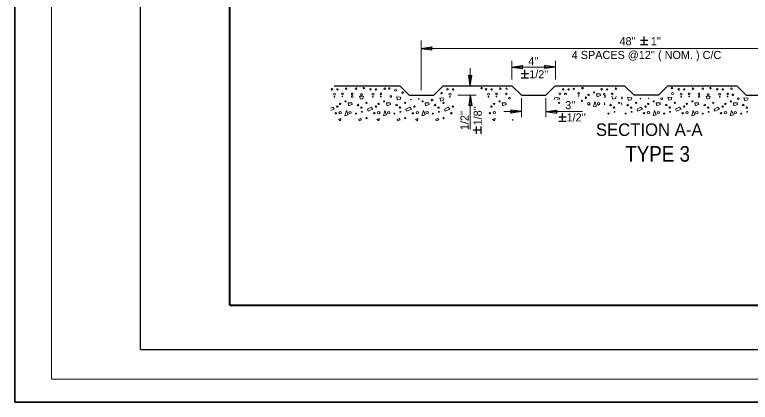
# Model space of a CAD drawing. Extents: x 290 to 799, y -237 to 274.
# Drawn here: x 426.7 to 550.5, y 9.9 to 75.1 of the extents above; entities that cross this region are included whole.
import ezdxf

# ---------------------------------------------------------------- set-up
doc = ezdxf.new("R2010")
doc.units = 0
doc.header["$LTSCALE"] = 0.52
doc.layers.add('1', color=7, linetype='Continuous', lineweight=13)
doc.layers.add('36', color=7, linetype='Continuous', lineweight=35)

msp = doc.modelspace()

# ---------------------------------------------------------------- linework, layer by layer
at = {"layer": '1'}
for p, q in [((432.9033, 13.7665), (432.9033, 243.7492)), ((491.6609, 61.2352), (490.9618, 61.3088)), ((490.9753, 61.2953), (491.1408, 60.771)), ((491.1308, 60.7709), (491.5814, 60.8629)), ((491.5681, 60.8764), (491.6877, 61.2352)), ((498.9333, 61.0693), (498.2343, 61.1428)), ((498.2418, 61.1159), (498.4074, 60.5917)), ((498.4184, 60.5933), (498.8691, 60.6853)), ((498.8481, 60.6836), (498.9677, 61.0423)), ((517.5117, 60.8495), (517.6313, 61.2083)), ((518.3927, 61.1198), (517.6937, 61.1934)), ((518.029, 60.8892), (518.1765, 60.9193)), ((527.2286, 61.4428), (527.3942, 60.9186)), ((480.23, 59.5757), (479.9099, 59.3953)), ((480.5058, 59.2078), (480.23, 59.5757)), ((525.95, 60.3207), (525.9468, 60.3205)), ((525.9468, 59.9973), (526.0053, 60.0172)), ((526.0053, 60.0172), (525.95, 60.3207)), ((528.8318, 60.3207), (528.8285, 60.3205)), ((528.8285, 59.9973), (528.887, 60.0172)), ((528.887, 60.0172), (528.8318, 60.3207)), ((479.934, 58.9778), (480.5058, 59.2078)), ((432.9033, 13.7665), (792.8764, 13.7665))]:
    msp.add_line(p, q, dxfattribs=at)
at = {"layer": '1', "lineweight": 40}
for q in [(462.9011, 231.2504), (787.8765, 26.2657)]:
    msp.add_line((462.9011, 26.2657), q, dxfattribs=at)
at = {"layer": '1', "lineweight": 25}
for p, q in [((532.042, 70.851), (533.2664, 70.851)), ((532.6524, 70.2486), (532.6524, 71.4563)), ((495.1323, 69.4576), (496.9205, 69.7033)), ((495.1323, 69.4576), (496.9205, 69.2119)), ((532.042, 70.0896), (533.2664, 70.0896)), ((510.4065, 66.3076), (512.1947, 66.5533)), ((510.4065, 66.3076), (512.1947, 66.0619)), ((512.5533, 64.6344), (512.5533, 65.8421)), ((517.6911, 66.3093), (515.9029, 66.555)), ((517.6911, 66.3093), (515.9029, 66.0637)), ((503.3912, 63.1588), (503.1454, 64.947)), ((503.3912, 63.1588), (503.6368, 64.947)), ((511.9428, 65.2368), (513.1673, 65.2368)), ((511.9428, 64.4754), (513.1673, 64.4754)), ((493.1108, 61.5835), (491.5358, 63.1585)), ((497.2459, 61.5835), (498.8209, 63.1585)), ((511.9861, 61.562), (510.3897, 63.1585)), ((516.1212, 61.562), (517.6962, 63.137)), ((530.9428, 61.5743), (529.3678, 63.1493)), ((535.0778, 61.5743), (536.6621, 63.1585)), ((549.8007, 61.5852), (548.2273, 63.1585)), ((503.3894, 61.5831), (503.1437, 59.795)), ((503.3894, 61.5831), (503.6351, 59.795)), ((511.9907, 58.8269), (510.2025, 59.0727)), ((511.9907, 58.8269), (510.2025, 58.5813)), ((516.1605, 58.8252), (517.9487, 59.0709)), ((516.1605, 58.8252), (517.9487, 58.5795)), ((518.8831, 57.349), (518.8831, 58.5567)), ((518.2726, 57.9514), (519.4971, 57.9514)), ((518.2726, 57.19), (519.4971, 57.19)), ((504.4568, 55.062), (504.4568, 56.2865)), ((505.2183, 55.062), (505.2183, 56.2865)), ((505.0593, 55.6725), (503.8516, 55.6725)), ((447.9023, 18.7664), (792.8764, 18.7664))]:
    msp.add_line(p, q, dxfattribs=at)
at = {"layer": '1', "lineweight": 35}
msp.add_lwpolyline([(426.7156, 9.899), (799.0729, 9.899), (799.0729, 273.8957), (426.7156, 273.8957)], close=True, dxfattribs=at)
at = {"layer": '1', "lineweight": 25}
for points in [[(447.9023, 18.7664), (447.9023, 238.7497), (792.8764, 238.7497)], [(496.9205, 69.7033), (496.7822, 69.4551), (496.9205, 69.2119)], [(512.1947, 66.5533), (512.0563, 66.3051), (512.1947, 66.0619)], [(515.9029, 66.0637), (516.0413, 66.3119), (515.9029, 66.555)], [(503.1454, 64.947), (503.3937, 64.8087), (503.6368, 64.947)], [(503.6351, 59.795), (503.3868, 59.9333), (503.1437, 59.795)], [(510.2025, 58.5813), (510.3408, 58.8295), (510.2025, 59.0727)], [(517.9487, 59.0709), (517.8103, 58.8227), (517.9487, 58.5795)]]:
    msp.add_lwpolyline(points, dxfattribs=at)
at = {"layer": '1'}
for points in [[(484.8473, 60.9186), (485.298, 61.0105), (485.4176, 61.3693), (484.7186, 61.4428), (484.8841, 60.9186)], [(524.7233, 61.3155), (525.3212, 61.5178), (525.266, 61.8214), (524.6405, 61.7847), (524.7325, 61.3063)], [(527.3574, 60.9186), (527.808, 61.0105), (527.9277, 61.3693)], [(529.9988, 60.7124), (530.4495, 60.8043), (530.5691, 61.1631), (529.87, 61.2367), (530.0356, 60.7124)], [(536.7504, 60.7308), (537.2011, 60.8228), (537.3207, 61.1815), (536.6217, 61.2551), (536.7872, 60.7308)], [(543.2082, 60.9186), (543.6588, 61.0105), (543.7784, 61.3693), (543.0794, 61.4428), (543.2449, 60.9186)], [(549.5578, 60.6239), (550.0083, 60.7159), (550.1279, 61.0747), (549.4289, 61.1483), (549.5945, 60.6239)], [(482.8973, 59.8148), (483.4953, 60.0172), (483.44, 60.3207), (482.8146, 60.2839), (482.9065, 59.8057)], [(489.3818, 59.8148), (489.9798, 60.0172), (489.9245, 60.3207), (489.2991, 60.2839), (489.3911, 59.8057)], [(495.8664, 59.8148), (496.4643, 60.0172), (496.4091, 60.3207), (495.7837, 60.2839), (495.8756, 59.8057)], [(508.8355, 59.8148), (509.4333, 60.0172), (509.3782, 60.3207), (508.7527, 60.2839), (508.8447, 59.8057)], [(524.1255, 59.6231), (524.6405, 59.761), (524.3554, 60.5061), (524.1163, 59.6047)], [(534.7737, 59.8148), (535.3715, 60.0172), (535.3163, 60.3207), (534.6908, 60.2839), (534.7828, 59.8057)], [(541.2582, 59.8148), (541.8561, 60.0172), (541.8008, 60.3207), (541.1754, 60.2839), (541.2673, 59.8057)], [(547.7427, 59.8148), (548.3406, 60.0172), (548.2854, 60.3207), (547.6599, 60.2839), (547.7519, 59.8057)], [(482.2995, 58.1224), (482.8146, 58.2603), (482.5295, 59.0053), (482.2903, 58.1039)], [(488.7841, 58.1224), (489.2991, 58.2603), (489.014, 59.0053), (488.7748, 58.1039)], [(495.2686, 58.1224), (495.7837, 58.2603), (495.4986, 59.0053), (495.2593, 58.1039)], [(534.1758, 58.1224), (534.6908, 58.2603), (534.4058, 59.0053), (534.1666, 58.1039)], [(540.6603, 58.1224), (541.1754, 58.2603), (540.8903, 59.0053), (540.6511, 58.1039)], [(547.1449, 58.1224), (547.6599, 58.2603), (547.3748, 59.0053), (547.1357, 58.1039)], [(484.6633, 57.2578), (485.1048, 57.4233), (484.9302, 57.6717), (484.5714, 57.5153), (484.6633, 57.2669)], [(491.1479, 57.2578), (491.5894, 57.4233), (491.4147, 57.6717), (491.0559, 57.5153), (491.1479, 57.2669)], [(497.6324, 57.2578), (498.0739, 57.4233), (497.8992, 57.6717), (497.5404, 57.5153), (497.6324, 57.2669)], [(510.5795, 57.5458), (510.5095, 57.5153), (510.5795, 57.3263)]]:
    msp.add_lwpolyline(points, dxfattribs=at)
for points in [[(486.1903, 58.8858), (486.9904, 59.2078), (486.7145, 59.5757), (486.0614, 59.2078)], [(492.6748, 58.8858), (493.4749, 59.2078), (493.1991, 59.5757), (492.5459, 59.2078)], [(499.1593, 58.8858), (499.9595, 59.2078), (499.6836, 59.5757), (499.0305, 59.2078)], [(531.582, 58.8858), (532.3822, 59.2078), (532.1063, 59.5757), (531.4532, 59.2078)], [(538.0665, 58.8858), (538.8667, 59.2078), (538.5908, 59.5757), (537.9378, 59.2078)], [(544.5511, 58.8858), (545.3513, 59.2078), (545.0753, 59.5757), (544.4223, 59.2078)], [(481.1958, 57.4693), (481.6188, 57.644), (481.5269, 57.2578)], [(487.6803, 57.4693), (488.1034, 57.644), (488.0114, 57.2578)], [(494.1648, 57.4693), (494.5879, 57.644), (494.496, 57.2578)], [(507.1338, 57.4693), (507.557, 57.644), (507.4651, 57.2578)]]:
    msp.add_lwpolyline(points, close=True, dxfattribs=at)
for centre, radius in [((480.1057, 62.5818), 0.132), ((480.5225, 61.7485), 0.1733), ((481.0302, 62.5537), 0.1138), ((481.869, 61.7975), 0.1429), ((482.5052, 62.6752), 0.1325), ((483.5252, 61.7975), 0.1429), ((484.1614, 62.6752), 0.1325), ((485.4528, 62.7744), 0.1193), ((486.5902, 62.5818), 0.132), ((487.007, 61.7485), 0.1733), ((487.5147, 62.5537), 0.1138), ((488.3536, 61.7975), 0.1429), ((488.9898, 62.6752), 0.1325), ((489.7612, 62.7021), 0.1325), ((490.8038, 62.4166), 0.163), ((492.0036, 62.0075), 0.1429), ((498.5593, 61.9296), 0.1108), ((499.5593, 62.5818), 0.132), ((499.9761, 61.7485), 0.1733), ((500.4838, 62.5537), 0.1138), ((505.2852, 62.7744), 0.1193), ((506.0438, 62.5818), 0.132), ((506.4607, 61.7485), 0.1733), ((506.9683, 62.5537), 0.1138), ((507.8072, 61.7975), 0.1429), ((508.4434, 62.6752), 0.1325), ((509.4634, 61.7975), 0.1429), ((518.479, 61.7914), 0.163), ((519.0129, 62.5818), 0.132), ((519.9374, 62.5537), 0.1138), ((520.794, 62.6475), 0.1138), ((521.6329, 61.8913), 0.1429), ((522.2691, 62.769), 0.1325), ((524.2175, 62.0421), 0.092), ((525.4974, 62.5818), 0.132), ((525.9143, 61.7485), 0.1733), ((526.4219, 62.5537), 0.1138), ((527.2608, 61.7975), 0.1429), ((527.897, 62.6752), 0.1325), ((537.3291, 62.7744), 0.1193), ((537.4044, 61.8853), 0.163), ((538.4665, 62.5818), 0.132), ((538.8833, 61.7485), 0.1733), ((539.391, 62.5537), 0.1138), ((540.2299, 61.7975), 0.1429), ((540.8661, 62.6752), 0.1325), ((541.8861, 61.7975), 0.1429), ((542.5223, 62.6752), 0.1325), ((543.8136, 62.7744), 0.1193), ((544.9511, 62.5818), 0.132), ((545.3679, 61.7485), 0.1733), ((545.8755, 62.5537), 0.1138), ((546.7144, 61.7975), 0.1429), ((547.3506, 62.6752), 0.1325), ((480.5151, 61.3141), 0.0559), ((481.8488, 61.3601), 0.0469), ((483.5252, 61.3648), 0.1429), ((485.0588, 61.6706), 0.163), ((486.9996, 61.3141), 0.0559), ((488.3334, 61.3601), 0.0469), ((490.0098, 61.3648), 0.1429), ((493.4037, 60.8311), 0.0559), ((494.7107, 60.9711), 0.0469), ((499.9687, 61.3141), 0.0559), ((506.4532, 61.3141), 0.0559), ((507.787, 61.3601), 0.0469), ((509.98, 61.068), 0.1429), ((521.6127, 61.4539), 0.0469), ((522.1553, 60.6352), 0.092), ((522.8389, 61.1634), 0.1226), ((523.2977, 61.6191), 0.1108), ((532.0137, 61.0048), 0.0559), ((533.4162, 61.0509), 0.0469), ((538.8759, 61.3141), 0.0559), ((540.2097, 61.3601), 0.0469), ((541.8861, 61.3648), 0.1429), ((543.4197, 61.6706), 0.163), ((545.3604, 61.3141), 0.0559), ((546.6942, 61.3601), 0.0469), ((547.5882, 61.6307), 0.1429), ((548.481, 60.9965), 0.1429), ((481.0129, 59.6627), 0.1226), ((481.4717, 60.1184), 0.1108), ((482.3915, 60.5414), 0.092), ((484.4925, 59.9257), 0.1405), ((485.07, 59.4911), 0.1225), ((485.9234, 60.3023), 0.0994), ((487.4974, 59.6627), 0.1226), ((487.9562, 60.1184), 0.1108), ((488.876, 60.5414), 0.092), ((490.9771, 59.9257), 0.1405), ((491.5545, 59.4911), 0.1225), ((492.408, 60.3023), 0.0994), ((493.982, 59.6627), 0.1226), ((495.3606, 60.5414), 0.092), ((497.4616, 59.9257), 0.1405), ((498.0391, 59.4911), 0.1225), ((498.8925, 60.3023), 0.0994), ((500.4665, 59.6627), 0.1226), ((506.9511, 59.6627), 0.1226), ((507.4098, 60.1184), 0.1108), ((508.3296, 60.5414), 0.092), ((518.3461, 60.3023), 0.0994), ((523.3272, 60.134), 0.2094), ((524.9834, 60.134), 0.2094), ((527.0026, 59.9257), 0.1405), ((527.58, 59.4911), 0.1225), ((528.4335, 60.3023), 0.0994), ((529.8843, 59.9257), 0.1405), ((530.4618, 59.4911), 0.1225), ((531.3152, 60.3023), 0.0994), ((532.8892, 59.6627), 0.1226), ((533.348, 60.1184), 0.1108), ((534.2678, 60.5414), 0.092), ((536.3688, 59.9257), 0.1405), ((536.9463, 59.4911), 0.1225), ((537.7997, 60.3023), 0.0994), ((539.3737, 59.6627), 0.1226), ((539.8325, 60.1184), 0.1108), ((540.7523, 60.5414), 0.092), ((542.8534, 59.9257), 0.1405), ((543.4308, 59.4911), 0.1225), ((544.2843, 60.3023), 0.0994), ((545.8583, 59.6627), 0.1226), ((546.3171, 60.1184), 0.1108), ((547.2369, 60.5414), 0.092), ((549.3379, 59.9257), 0.1405), ((549.9154, 59.4911), 0.1225), ((480.7543, 58.5455), 0.1301), ((481.5012, 58.6333), 0.2094), ((483.1574, 58.6333), 0.2094), ((484.139, 58.4811), 0.0867), ((485.1436, 58.7804), 0.0775), ((487.2388, 58.5455), 0.1301), ((487.9858, 58.6333), 0.2094), ((489.642, 58.6333), 0.2094), ((490.6236, 58.4811), 0.0867), ((491.6281, 58.7804), 0.0775), ((493.7234, 58.5455), 0.1301), ((494.4703, 58.6333), 0.2094), ((496.1265, 58.6333), 0.2094), ((497.1081, 58.4811), 0.0867), ((498.1126, 58.7804), 0.0775), ((500.2079, 58.5455), 0.1301), ((506.6924, 58.5455), 0.1301), ((507.4394, 58.6333), 0.2094), ((526.6491, 58.4811), 0.0867), ((527.6536, 58.7804), 0.0775), ((529.5308, 58.4811), 0.0867), ((530.5353, 58.7804), 0.0775), ((532.6306, 58.5455), 0.1301), ((533.3775, 58.6333), 0.2094), ((535.0337, 58.6333), 0.2094), ((536.0153, 58.4811), 0.0867), ((537.0199, 58.7804), 0.0775), ((539.1151, 58.5455), 0.1301), ((539.8621, 58.6333), 0.2094), ((541.5183, 58.6333), 0.2094), ((542.4999, 58.4811), 0.0867), ((543.5044, 58.7804), 0.0775), ((545.5997, 58.5455), 0.1301), ((546.3466, 58.6333), 0.2094), ((548.0028, 58.6333), 0.2094), ((548.9844, 58.4811), 0.0867), ((549.9889, 58.7804), 0.0775), ((485.9327, 57.7176), 0.1029), ((492.4172, 57.7176), 0.1029), ((498.9018, 57.7176), 0.1029)]:
    msp.add_circle(centre, radius, dxfattribs=at)
for centre, radius, start, end in [((509.516, 62.7096), 0.1325, 92.71297, 334.67313), ((519.4297, 61.7485), 0.1733, 312.76862, 225.68309), ((496.933, 60.7739), 0.1429, 113.45601, 66.54398), ((518.2972, 61.0404), 0.1193, 259.95309, 30.65814), ((526.0353, 61.3648), 0.1429, 231.75126, 128.24873), ((528.8634, 61.1233), 0.1429, 231.75126, 128.24873), ((535.6076, 60.9868), 0.1429, 113.45601, 66.54398)]:
    msp.add_arc(centre, radius, start, end, dxfattribs=at)
at = {"layer": '36', "lineweight": 13}
for p, q in [((495.132, 62.4258), (495.132, 70.787)), ((495.132, 69.4585), (570.7207, 69.4585)), ((510.3551, 64.2085), (510.3551, 67.3585)), ((517.7338, 64.2085), (517.7338, 67.3585)), ((503.3903, 66.1461), (503.3903, 63.1585)), ((510.3551, 66.3085), (517.7338, 66.3085)), ((501.2903, 61.5835), (504.3938, 61.5835)), ((503.3903, 55.8085), (503.3903, 61.5835)), ((512.0278, 57.9076), (512.0278, 61.0576)), ((516.1268, 57.9404), (516.1268, 61.0904)), ((511.991, 58.8261), (509.0577, 58.8261)), ((516.1602, 58.8261), (522.2748, 58.8261))]:
    msp.add_line(p, q, dxfattribs=at)
at = {"layer": '36', "lineweight": 25}
for p, q in [((480.4651, 63.1585), (491.5358, 63.1585)), ((498.8209, 63.1585), (510.3897, 63.1585)), ((517.7309, 63.1585), (529.3345, 63.1585)), ((536.6621, 63.1585), (548.2273, 63.1585)), ((493.1108, 61.5835), (497.2459, 61.5835)), ((511.9861, 61.562), (516.1212, 61.562)), ((535.0778, 61.5743), (530.9428, 61.5743)), ((549.8007, 61.5852), (553.9358, 61.5852))]:
    msp.add_line(p, q, dxfattribs=at)

# ---------------------------------------------------------------- texts
at = {"layer": '1'}
msp.add_text('SECTION A-A', height=2.1, dxfattribs=at).set_placement((524.5304, 54.7274))
at = {"layer": '1', "width": 0.9}
msp.add_text('TYPE 3', height=2.625, dxfattribs=at).set_placement((529.4771, 50.3923))
at = {"layer": '36'}
for s, p in [("48''     1''", (528.5008, 69.9864)), ("4 SPACES @12'' ( NOM. ) C/C ", (520.4595, 67.6673)), ("4''", (513.1446, 66.6222)), ("1/2''", (513.2969, 64.4116)), ("3''", (519.3672, 59.2205)), ("1/2''", (519.5916, 57.1588))]:
    msp.add_text(s, height=1.365, dxfattribs=at).set_placement(p)
for s, p in [("1/8''", (505.3118, 56.4927)), ("1/2''", (503.0985, 55.6947))]:
    msp.add_text(s, height=1.365, rotation=90, dxfattribs=at).set_placement(p)

doc.saveas('drawing.dxf')
